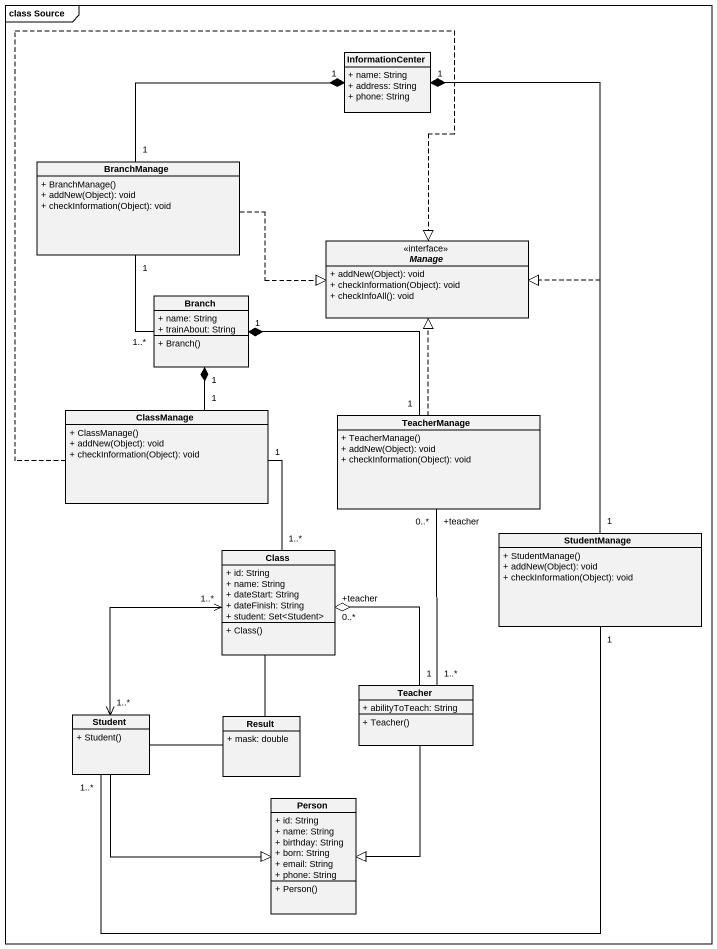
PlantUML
@startuml
mainframe class Source
hide circle
hide empty members
skinparam classAttributeIconSize 0
class InformationCenter {
  + name: String
  + address: String
  + phone: String
}
class BranchManage {
  + BranchManage()
  + addNew(Object): void
  + checkInformation(Object): void
}
interface Manage {
  + addNew(Object): void
  + checkInformation(Object): void
  + checkInfoAll(): void
}
class Branch {
  + name: String
  + trainAbout: String
  + Branch()
}
class ClassManage {
  + ClassManage()
  + addNew(Object): void
  + checkInformation(Object): void
}
class TeacherManage {
  + TeacherManage()
  + addNew(Object): void
  + checkInformation(Object): void
}
class StudentManage {
  + StudentManage()
  + addNew(Object): void
  + checkInformation(Object): void
}
class "Class" as Class_ {
  + id: String
  + name: String
  + dateStart: String
  + dateFinish: String
  + student: Set<Student>
  + Class()
}
class Teacher {
  + abilityToTeach: String
  + Teacher()
}
class Student {
  + Student()
}
class Result {
  + mask: double
}
class "Person" as Person_ {
  + id: String
  + name: String
  + birthday: String
  + born: String
  + email: String
  + phone: String
  + Person()
}
BranchManage "1" -right-* "1" InformationCenter
BranchManage .right.|> Manage
Branch "1..*" -up- "1" BranchManage
ClassManage .up.|> Manage
ClassManage "1" -up-* "1" Branch
TeacherManage .up.|> Manage
TeacherManage "1" -left-* "1" Branch
StudentManage "1" -up-* "1" InformationCenter
StudentManage .up.|> Manage
StudentManage "1" -left- "1..*" Student
Class_ "1..*" -up- "1" ClassManage
Class_ -- Result
Teacher "1..*" -up- "+teacher\n0..*" TeacherManage
Teacher "1" -up-o "+teacher\n0..*" Class_
Teacher --|> Person_
Student "1..*" <-up-> "1..*" Class_
Student -right- Result
Student -right-|> Person_
@enduml
